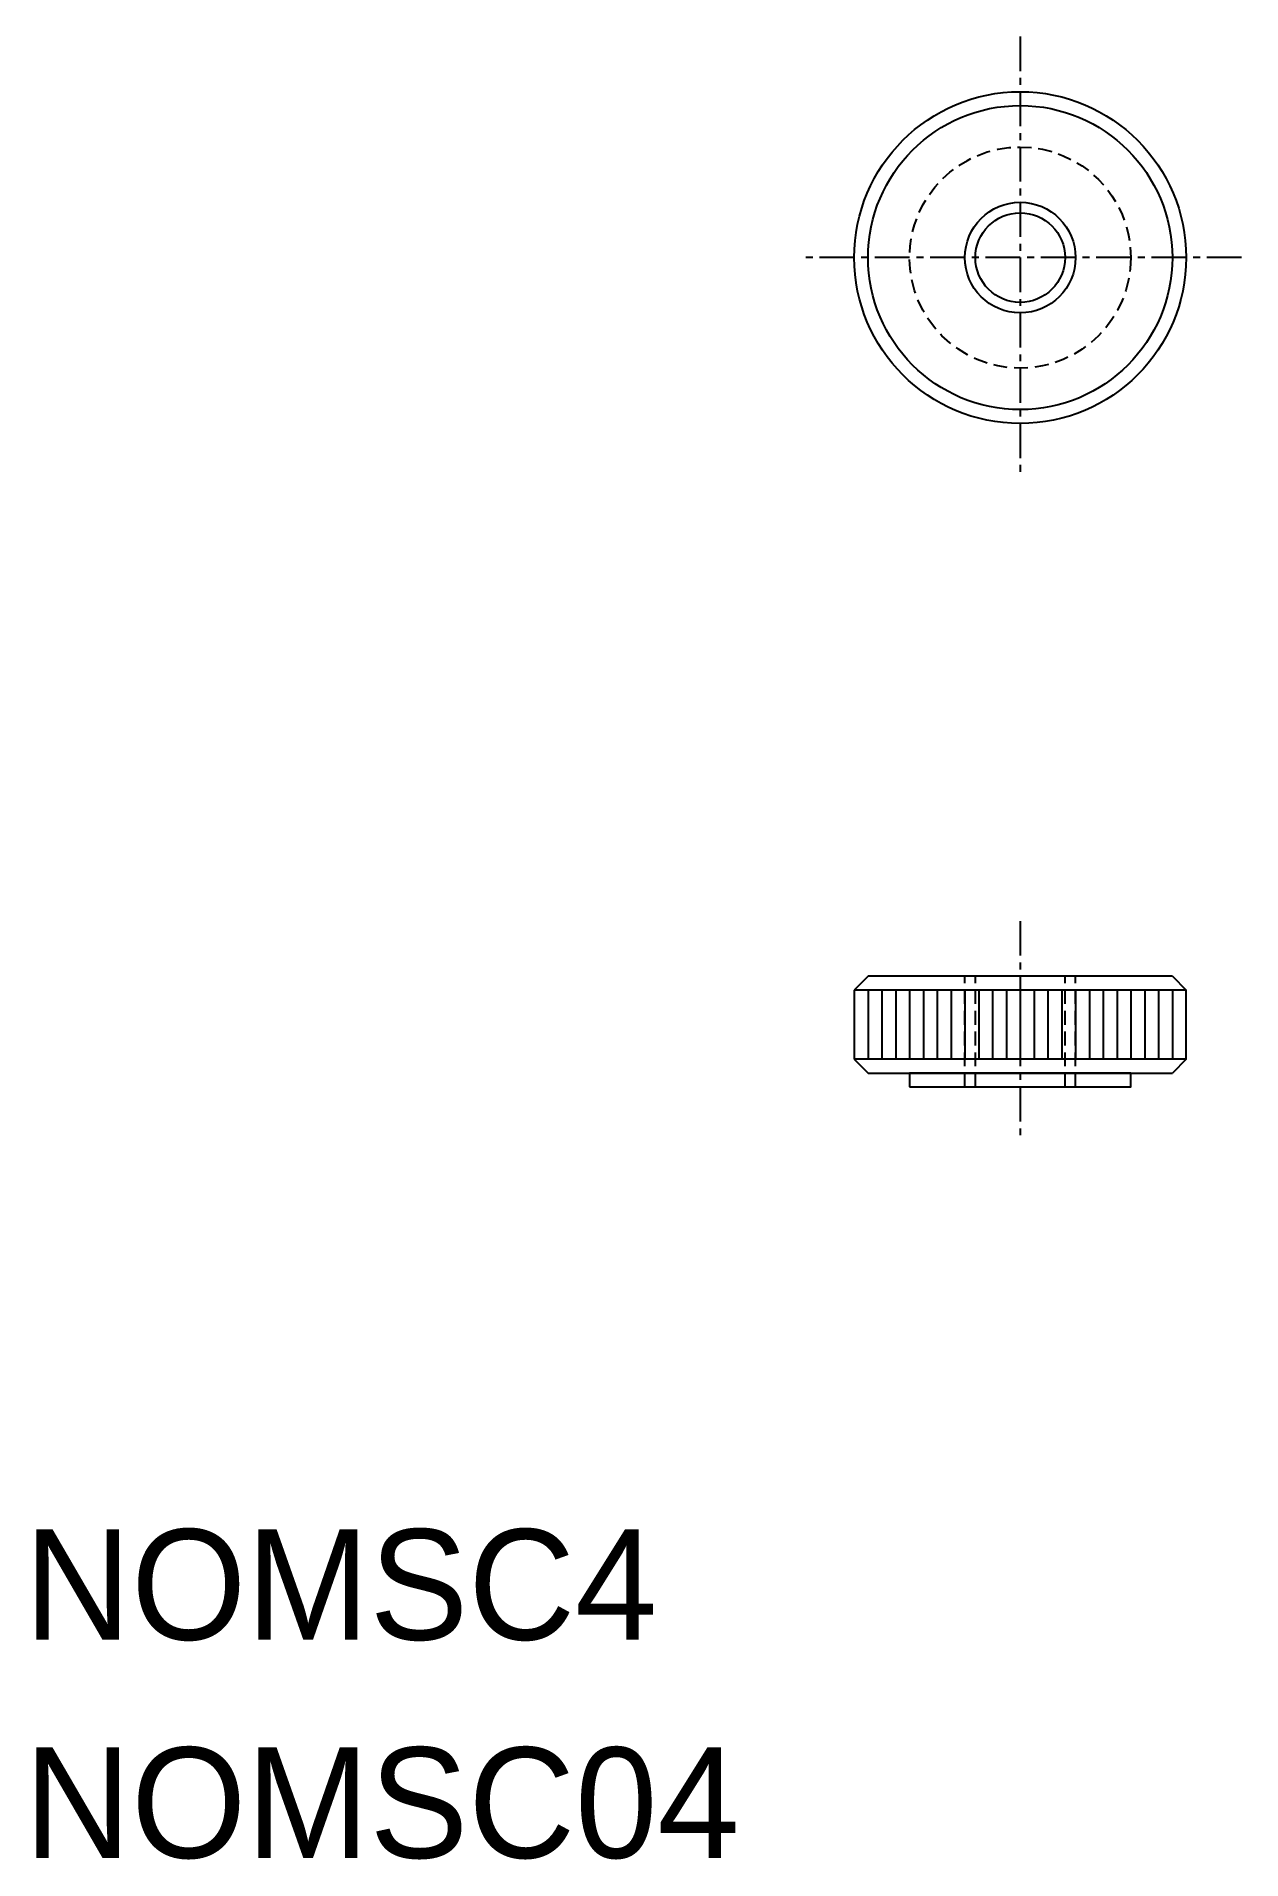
# Model space of a CAD drawing. Extents: x -13028.2 to -12984.7, y -251.7 to -185.8.
import ezdxf

# ---------------------------------------------------------------- set-up
doc = ezdxf.new("R2010")
doc.units = 0
doc.linetypes.add('CENTER', pattern=[2, 1.25, -0.25, 0.25, -0.25])
doc.linetypes.add('DASHED', pattern=[0.75, 0.5, -0.25])
doc.layers.get('0').update_dxf_attribs({"linetype": 'CONTINUOUS'})
doc.layers.add('CENTER', color=1, linetype='CENTER')

msp = doc.modelspace()

# ---------------------------------------------------------------- linework, layer by layer
at = {"color": 7, "linetype": 'CONTINUOUS'}
for p, q in [((-12998.166, -219.787), (-12998.666, -220.287)), ((-12987.166, -219.787), (-12998.166, -219.787)), ((-12987.166, -219.787), (-12986.666, -220.287)), ((-12998.666, -220.287), (-12998.666, -222.787)), ((-12986.666, -220.287), (-12998.666, -220.287)), ((-12998.166, -220.287), (-12998.166, -222.787)), ((-12997.666, -220.287), (-12997.666, -222.787)), ((-12997.166, -220.287), (-12997.166, -222.787)), ((-12996.666, -220.287), (-12996.666, -222.787)), ((-12996.166, -220.287), (-12996.166, -222.787)), ((-12995.666, -220.287), (-12995.666, -222.787)), ((-12995.166, -220.287), (-12995.166, -222.787)), ((-12994.666, -220.287), (-12994.666, -222.787)), ((-12994.166, -220.287), (-12994.166, -222.787)), ((-12993.666, -220.287), (-12993.666, -222.787)), ((-12993.166, -220.287), (-12993.166, -222.787)), ((-12992.666, -220.287), (-12992.666, -222.787)), ((-12992.166, -220.287), (-12992.166, -222.787)), ((-12991.666, -220.287), (-12991.666, -222.787)), ((-12991.166, -220.287), (-12991.166, -222.787)), ((-12990.666, -220.287), (-12990.666, -222.787)), ((-12990.166, -220.287), (-12990.166, -222.787)), ((-12989.666, -220.287), (-12989.666, -222.787)), ((-12989.166, -220.287), (-12989.166, -222.787)), ((-12988.666, -220.287), (-12988.666, -222.787)), ((-12988.166, -220.287), (-12988.166, -222.787)), ((-12987.666, -220.287), (-12987.666, -222.787)), ((-12987.166, -220.287), (-12987.166, -222.787)), ((-12987.166, -220.662), (-12987.166, -220.662)), ((-12986.666, -222.787), (-12986.666, -220.287)), ((-12987.166, -221.037), (-12987.166, -221.037)), ((-12998.666, -222.787), (-12998.166, -223.287)), ((-12986.666, -222.787), (-12998.666, -222.787)), ((-12986.666, -222.787), (-12987.166, -223.287)), ((-12998.166, -223.287), (-12987.166, -223.287))]:
    msp.add_line(p, q, dxfattribs=at)
at = {"color": 3, "linetype": 'DASHED'}
for p, q in [((-12994.666, -223.787), (-12994.666, -219.787)), ((-12994.287, -223.787), (-12994.287, -219.787)), ((-12991.045, -223.787), (-12991.045, -219.787)), ((-12990.666, -223.787), (-12990.666, -219.787))]:
    msp.add_line(p, q, dxfattribs=at)
at = {"color": 7, "linetype": 'CONTINUOUS'}
msp.add_lwpolyline([(-12996.666, -223.787), (-12988.666, -223.787), (-12988.666, -223.287), (-12996.666, -223.287)], close=True, dxfattribs=at)
for radius in [6, 5.5, 1.621]:
    msp.add_circle((-12992.666, -193.787), radius, dxfattribs=at)
at = {"color": 3, "linetype": 'DASHED'}
msp.add_circle((-12992.666, -193.787), 4, dxfattribs=at)
at = {"color": 3}
msp.add_circle((-12992.666, -193.787), 2, dxfattribs=at)
at = {"layer": 'CENTER', "color": 1, "linetype": 'CENTER'}
for p, q in [((-12992.666, -185.787), (-12992.666, -201.787)), ((-12984.666, -193.787), (-13000.666, -193.787)), ((-12992.666, -217.787), (-12992.666, -225.787))]:
    msp.add_line(p, q, dxfattribs=at)

# ---------------------------------------------------------------- texts
at = {"color": 7, "linetype": 'CONTINUOUS'}
for s, p in [('NOMSC4', (-13028.666, -243.787)), ('NOMSC04', (-13028.666, -251.68))]:
    msp.add_text(s, height=4, dxfattribs=at).set_placement(p)

doc.saveas('drawing.dxf')
